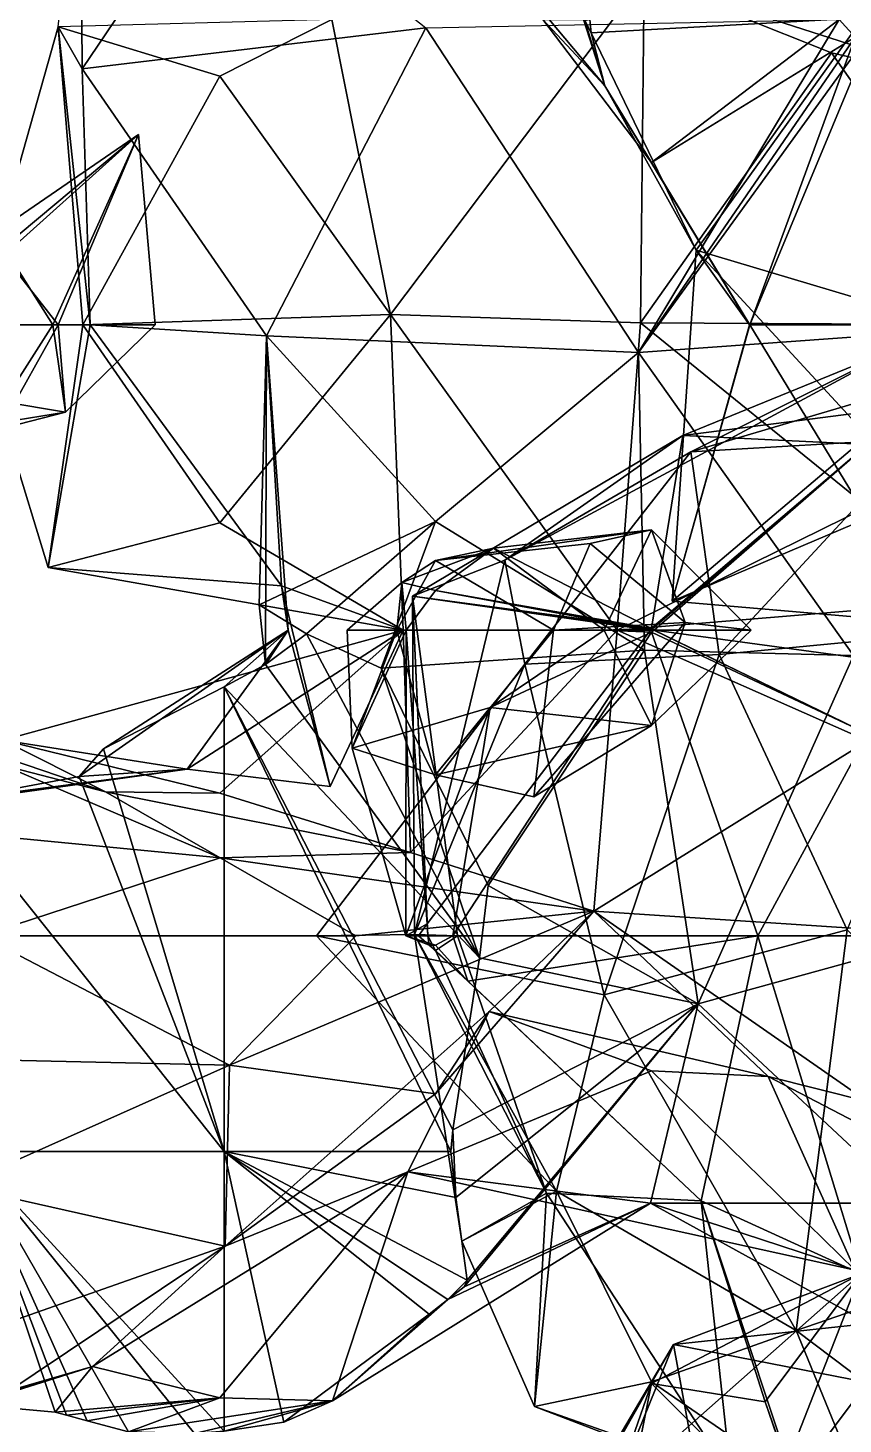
# Model space of a CAD drawing. Extents: x 290095 to 295679, y 4553756 to 4561441.
# Drawn here: x 291408.6 to 291456.1, y 4554174.5 to 4554255.9 of the extents above; entities that cross this region are included whole.
import ezdxf

# ---------------------------------------------------------------- set-up
doc = ezdxf.new("R2010")
doc.units = 0
doc.layers.add('Au_ppm_Pref_-_0_5', color=7, linetype='CONTINUOUS')

msp = doc.modelspace()

# ---------------------------------------------------------------- linework, layer by layer
at = {"layer": 'Au_ppm_Pref_-_0_5'}
for points in [[(291411.614, 4554267.92, 1835.251), (291411.715, 4554253.54, 1836.167), (291410.32, 4554255.994, 1829.59)], [(291419.739, 4554265.442, 1838.256), (291411.715, 4554253.54, 1836.167), (291411.614, 4554267.92, 1835.251)], [(291431.762, 4554255.937, 1840.342), (291411.715, 4554253.54, 1836.167), (291419.739, 4554265.442, 1838.256)], [(291464.593, 4554252.382, 1824.637), (291457.536, 4554265.554, 1826.271), (291444.512, 4554258.854, 1822.516)], [(291426.274, 4554256.429, 1826.453), (291429.7, 4554239.224, 1822.531), (291444.512, 4554258.854, 1822.516)], [(291444.294, 4554238.725, 1819.692), (291444.512, 4554258.854, 1822.516), (291429.7, 4554239.224, 1822.531)], [(291455.431, 4554254.478, 1819.076), (291444.512, 4554258.854, 1822.516), (291444.294, 4554238.725, 1819.692)], [(291464.593, 4554252.382, 1824.637), (291444.512, 4554258.854, 1822.516), (291455.431, 4554254.478, 1819.076)], [(291419.739, 4554253.122, 1824.475), (291426.274, 4554256.429, 1826.453), (291410.32, 4554255.994, 1829.59)], [(291426.274, 4554256.429, 1826.453), (291419.739, 4554253.122, 1824.475), (291429.7, 4554239.224, 1822.531)], [(291455.881, 4554256.429, 1841.191), (291444.176, 4554237.008, 1840.512), (291431.762, 4554255.937, 1840.342)], [(291438.595, 4554256.429, 1844.14), (291442.203, 4554252.562, 1847.13), (291444.937, 4554248.076, 1844.346)], [(291455.881, 4554256.429, 1841.191), (291438.595, 4554256.429, 1844.14), (291444.937, 4554248.076, 1844.346)], [(291438.595, 4554256.429, 1844.14), (291438.969, 4554256.429, 1847.13), (291442.203, 4554252.562, 1847.13)], [(291442.203, 4554252.562, 1847.13), (291438.969, 4554256.429, 1847.13), (291440.975, 4554256.429, 1848.919)], [(291442.203, 4554252.562, 1847.13), (291440.975, 4554256.429, 1848.919), (291441.051, 4554256.369, 1848.942)], [(291441.413, 4554255.644, 1849.053), (291441.051, 4554256.369, 1848.942), (291441.331, 4554256.431, 1849.025)], [(291441.413, 4554255.644, 1849.053), (291442.203, 4554252.562, 1847.13), (291441.051, 4554256.369, 1848.942)], [(291457.287, 4554256.533, 1851.962), (291441.413, 4554255.644, 1849.053), (291441.331, 4554256.431, 1849.025)], [(291457.287, 4554256.533, 1851.962), (291447.542, 4554242.967, 1850.389), (291441.413, 4554255.644, 1849.053)], [(291455.881, 4554256.429, 1841.191), (291456.81, 4554255.402, 1841.191), (291444.176, 4554237.008, 1840.512)], [(291455.881, 4554256.429, 1841.191), (291444.937, 4554248.076, 1844.346), (291456.81, 4554255.402, 1841.191)], [(291457.287, 4554256.533, 1851.962), (291462.154, 4554238.611, 1849.307), (291447.542, 4554242.967, 1850.389)], [(291412.176, 4554238.611, 1834.247), (291405.388, 4554238.611, 1829.312), (291410.32, 4554255.994, 1829.59)], [(291410.32, 4554255.994, 1829.59), (291405.388, 4554238.611, 1829.312), (291411.745, 4554238.611, 1825.544)], [(291410.32, 4554255.994, 1829.59), (291411.715, 4554253.54, 1836.167), (291412.176, 4554238.611, 1834.247)], [(291410.32, 4554255.994, 1829.59), (291411.745, 4554238.611, 1825.544), (291419.739, 4554253.122, 1824.475)], [(291431.762, 4554255.937, 1840.342), (291422.472, 4554237.966, 1840.117), (291411.715, 4554253.54, 1836.167)], [(291431.762, 4554255.937, 1840.342), (291444.176, 4554237.008, 1840.512), (291422.472, 4554237.966, 1840.117)], [(291447.542, 4554242.967, 1850.389), (291442.203, 4554252.562, 1847.13), (291441.413, 4554255.644, 1849.053)], [(291457.885, 4554255.936, 1841.191), (291466.588, 4554238.611, 1839.518), (291444.176, 4554237.008, 1840.512)], [(291457.885, 4554255.936, 1841.191), (291444.176, 4554237.008, 1840.512), (291456.81, 4554255.402, 1841.191)], [(291457.885, 4554255.936, 1841.191), (291456.81, 4554255.402, 1841.191), (291450.671, 4554238.611, 1843.893)], [(291457.885, 4554255.936, 1841.191), (291450.671, 4554238.611, 1843.893), (291462.045, 4554238.611, 1845.005)], [(291444.937, 4554248.076, 1844.346), (291450.671, 4554238.611, 1843.893), (291456.81, 4554255.402, 1841.191)], [(291455.431, 4554254.478, 1819.076), (291444.294, 4554238.725, 1819.692), (291466.598, 4554238.611, 1819.101)], [(291464.593, 4554252.382, 1824.637), (291455.431, 4554254.478, 1819.076), (291466.598, 4554238.611, 1819.101)], [(291412.176, 4554238.611, 1834.247), (291411.715, 4554253.54, 1836.167), (291422.472, 4554237.966, 1840.117)], [(291419.739, 4554253.122, 1824.475), (291411.745, 4554238.611, 1825.544), (291429.7, 4554239.224, 1822.531)], [(291450.649, 4554238.611, 1847.13), (291442.203, 4554252.562, 1847.13), (291447.542, 4554242.967, 1850.389)], [(291444.937, 4554248.076, 1844.346), (291442.203, 4554252.562, 1847.13), (291450.649, 4554238.611, 1847.13)], [(291404.419, 4554242.458, 1811.494), (291414.994, 4554249.719, 1811.494), (291407.14, 4554243.142, 1813.004)], [(291414.994, 4554249.719, 1811.494), (291404.419, 4554242.458, 1811.494), (291407.14, 4554242.654, 1810.146)], [(291410.007, 4554238.611, 1812.846), (291407.14, 4554243.142, 1813.004), (291414.994, 4554249.719, 1811.494)], [(291414.994, 4554249.719, 1811.494), (291407.14, 4554242.654, 1810.146), (291410.316, 4554238.611, 1809.997)], [(291410.007, 4554238.611, 1812.846), (291414.994, 4554249.719, 1811.494), (291415.98, 4554238.611, 1811.494)], [(291415.98, 4554238.611, 1811.494), (291414.994, 4554249.719, 1811.494), (291410.316, 4554238.611, 1809.997)], [(291444.937, 4554248.076, 1844.346), (291450.649, 4554238.611, 1847.13), (291450.671, 4554238.611, 1843.893)], [(291407.14, 4554242.654, 1810.146), (291403.755, 4554238.611, 1809.899), (291410.316, 4554238.611, 1809.997)], [(291410.007, 4554238.611, 1812.846), (291404.193, 4554238.611, 1812.883), (291407.14, 4554243.142, 1813.004)], [(291457.536, 4554232.136, 1849.288), (291446.134, 4554222.486, 1847.13), (291447.542, 4554242.967, 1850.389)], [(291446.134, 4554222.486, 1847.13), (291450.649, 4554238.611, 1847.13), (291447.542, 4554242.967, 1850.389)], [(291457.536, 4554232.136, 1849.288), (291447.542, 4554242.967, 1850.389), (291462.154, 4554238.611, 1849.307)], [(291410.316, 4554238.611, 1809.997), (291403.755, 4554238.611, 1809.899), (291407.14, 4554232.927, 1809.599)], [(291410.007, 4554238.611, 1812.846), (291407.14, 4554234.123, 1812.99), (291404.193, 4554238.611, 1812.883)], [(291409.736, 4554224.465, 1829.312), (291405.388, 4554238.611, 1829.312), (291412.176, 4554238.611, 1834.247)], [(291409.736, 4554224.465, 1829.312), (291411.745, 4554238.611, 1825.544), (291405.388, 4554238.611, 1829.312)], [(291410.007, 4554238.611, 1812.846), (291410.737, 4554233.524, 1811.494), (291407.14, 4554234.123, 1812.99)], [(291410.737, 4554233.524, 1811.494), (291410.316, 4554238.611, 1809.997), (291407.14, 4554232.927, 1809.599)], [(291423.336, 4554223.378, 1834.731), (291409.736, 4554224.465, 1829.312), (291412.176, 4554238.611, 1834.247)], [(291419.739, 4554227.056, 1825.46), (291411.745, 4554238.611, 1825.544), (291409.736, 4554224.465, 1829.312)], [(291410.007, 4554238.611, 1812.846), (291415.98, 4554238.611, 1811.494), (291410.737, 4554233.524, 1811.494)], [(291410.737, 4554233.524, 1811.494), (291415.98, 4554238.611, 1811.494), (291410.316, 4554238.611, 1809.997)], [(291419.739, 4554227.056, 1825.46), (291429.7, 4554239.224, 1822.531), (291411.745, 4554238.611, 1825.544)], [(291423.336, 4554223.378, 1834.731), (291412.176, 4554238.611, 1834.247), (291422.472, 4554237.966, 1840.117)], [(291429.7, 4554239.224, 1822.531), (291419.739, 4554227.056, 1825.46), (291430.452, 4554220.793, 1829.378)], [(291429.7, 4554239.224, 1822.531), (291442.928, 4554220.793, 1821.677), (291444.294, 4554238.725, 1819.692)], [(291429.7, 4554239.224, 1822.531), (291430.452, 4554220.793, 1829.378), (291442.928, 4554220.793, 1821.677)], [(291442.928, 4554220.793, 1821.677), (291457.536, 4554227.988, 1819.832), (291444.294, 4554238.725, 1819.692)], [(291456.726, 4554219.32, 1840.716), (291444.176, 4554237.008, 1840.512), (291466.588, 4554238.611, 1839.518)], [(291457.536, 4554227.988, 1819.832), (291466.598, 4554238.611, 1819.101), (291444.294, 4554238.725, 1819.692)], [(291457.536, 4554227.325, 1843.368), (291450.671, 4554238.611, 1843.893), (291446.134, 4554222.486, 1847.13)], [(291446.134, 4554222.486, 1847.13), (291450.671, 4554238.611, 1843.893), (291450.649, 4554238.611, 1847.13)], [(291457.536, 4554227.325, 1843.368), (291462.045, 4554238.611, 1845.005), (291450.671, 4554238.611, 1843.893)], [(291422.406, 4554218.799, 1843.78), (291422.472, 4554237.966, 1840.117), (291422.049, 4554222.277, 1844.124)], [(291422.472, 4554237.966, 1840.117), (291432.338, 4554227.134, 1843.304), (291422.049, 4554222.277, 1844.124)], [(291423.729, 4554220.793, 1839.805), (291422.472, 4554237.966, 1840.117), (291422.406, 4554218.799, 1843.78)], [(291423.729, 4554220.793, 1839.805), (291423.336, 4554223.378, 1834.731), (291422.472, 4554237.966, 1840.117)], [(291432.338, 4554227.134, 1843.304), (291422.472, 4554237.966, 1840.117), (291444.176, 4554237.008, 1840.512)], [(291447.224, 4554231.199, 1783.191), (291470.627, 4554238.134, 1781.969), (291459.588, 4554237.391, 1787.719)], [(291470.627, 4554238.134, 1781.969), (291447.224, 4554231.199, 1783.191), (291460.555, 4554231.977, 1776.646)], [(291444.517, 4554219.633, 1846.545), (291432.338, 4554227.134, 1843.304), (291444.176, 4554237.008, 1840.512)], [(291446.767, 4554232.16, 1792.388), (291436.383, 4554224.886, 1787.737), (291459.588, 4554237.391, 1787.719)], [(291447.224, 4554231.199, 1783.191), (291459.588, 4554237.391, 1787.719), (291436.383, 4554224.886, 1787.737)], [(291456.726, 4554219.32, 1840.716), (291444.517, 4554219.633, 1846.545), (291444.176, 4554237.008, 1840.512)], [(291446.767, 4554232.16, 1792.388), (291459.588, 4554237.391, 1787.719), (291469.585, 4554235.087, 1793.394)], [(291446.767, 4554232.16, 1792.388), (291469.585, 4554235.087, 1793.394), (291457.536, 4554231.628, 1797.288)], [(291401.95, 4554231.272, 1811.494), (291407.14, 4554234.123, 1812.99), (291410.737, 4554233.524, 1811.494)], [(291401.95, 4554231.272, 1811.494), (291410.737, 4554233.524, 1811.494), (291407.14, 4554232.927, 1809.599)], [(291430.997, 4554222.791, 1793.54), (291446.767, 4554232.16, 1792.388), (291444.937, 4554220.913, 1799.575)], [(291446.767, 4554232.16, 1792.388), (291430.997, 4554222.791, 1793.54), (291436.383, 4554224.886, 1787.737)], [(291444.937, 4554220.913, 1799.575), (291446.767, 4554232.16, 1792.388), (291457.536, 4554231.628, 1797.288)], [(291457.536, 4554232.136, 1849.288), (291465.826, 4554220.793, 1847.13), (291446.134, 4554222.486, 1847.13)], [(291448.886, 4554219.374, 1776.708), (291460.555, 4554231.977, 1776.646), (291447.224, 4554231.199, 1783.191)], [(291463.759, 4554220.793, 1772.852), (291460.555, 4554231.977, 1776.646), (291448.886, 4554219.374, 1776.708)], [(291437.546, 4554218.824, 1782.522), (291447.224, 4554231.199, 1783.191), (291436.383, 4554224.886, 1787.737)], [(291437.546, 4554218.824, 1782.522), (291448.886, 4554219.374, 1776.708), (291447.224, 4554231.199, 1783.191)], [(291444.937, 4554220.913, 1799.575), (291457.536, 4554231.628, 1797.288), (291444.991, 4554220.869, 1799.615)], [(291445.089, 4554220.793, 1799.615), (291444.991, 4554220.869, 1799.615), (291457.536, 4554231.628, 1797.288)], [(291445.089, 4554220.793, 1799.615), (291457.536, 4554231.628, 1797.288), (291469.412, 4554217.49, 1798.913)], [(291470.915, 4554223.115, 1822.866), (291457.536, 4554227.988, 1819.832), (291442.928, 4554220.793, 1821.677)], [(291419.739, 4554227.056, 1825.46), (291409.736, 4554224.465, 1829.312), (291430.452, 4554220.793, 1829.378)], [(291424.804, 4554220.583, 1844.672), (291422.049, 4554222.277, 1844.124), (291432.338, 4554227.134, 1843.304)], [(291432.338, 4554227.134, 1843.304), (291429.16, 4554218.583, 1845.626), (291424.804, 4554220.583, 1844.672)], [(291444.517, 4554219.633, 1846.545), (291429.16, 4554218.583, 1845.626), (291432.338, 4554227.134, 1843.304)], [(291457.536, 4554227.325, 1843.368), (291446.134, 4554222.486, 1847.13), (291465.826, 4554220.793, 1847.13)], [(291432.338, 4554224.872, 1806.914), (291435.723, 4554225.58, 1805.555), (291444.937, 4554226.657, 1809.539)], [(291432.338, 4554224.872, 1806.914), (291444.937, 4554226.657, 1809.539), (291441.36, 4554225.852, 1811.494)], [(291442.168, 4554220.793, 1805.555), (291444.937, 4554226.657, 1809.539), (291435.723, 4554225.58, 1805.555)], [(291441.36, 4554225.852, 1811.494), (291444.937, 4554226.657, 1809.539), (291446.904, 4554221.253, 1812.666)], [(291442.168, 4554220.793, 1805.555), (291450.742, 4554220.793, 1808.758), (291444.937, 4554226.657, 1809.539)], [(291450.742, 4554220.793, 1808.758), (291446.904, 4554221.253, 1812.666), (291444.937, 4554226.657, 1809.539)], [(291432.338, 4554224.872, 1806.914), (291430.369, 4554223.577, 1805.555), (291435.723, 4554225.58, 1805.555)], [(291430.369, 4554223.577, 1805.555), (291432.338, 4554223.118, 1804.78), (291435.723, 4554225.58, 1805.555)], [(291439.225, 4554220.793, 1811.494), (291432.338, 4554224.872, 1806.914), (291441.36, 4554225.852, 1811.494)], [(291432.338, 4554223.118, 1804.78), (291444.937, 4554220.907, 1799.653), (291435.723, 4554225.58, 1805.555)], [(291442.168, 4554220.793, 1805.555), (291435.723, 4554225.58, 1805.555), (291444.937, 4554220.907, 1799.653)], [(291439.225, 4554220.793, 1811.494), (291441.36, 4554225.852, 1811.494), (291446.904, 4554221.253, 1812.666)], [(291439.225, 4554220.793, 1811.494), (291430.07, 4554220.793, 1806.624), (291432.338, 4554224.872, 1806.914)], [(291430.07, 4554220.793, 1806.624), (291430.369, 4554223.577, 1805.555), (291432.338, 4554224.872, 1806.914)], [(291430.997, 4554222.791, 1793.54), (291431.096, 4554203.052, 1787.356), (291436.383, 4554224.886, 1787.737)], [(291437.546, 4554218.824, 1782.522), (291436.383, 4554224.886, 1787.737), (291431.096, 4554203.052, 1787.356)], [(291423.336, 4554223.378, 1834.731), (291430.452, 4554220.793, 1829.378), (291409.736, 4554224.465, 1829.312)], [(291423.336, 4554223.378, 1834.731), (291423.729, 4554220.793, 1839.805), (291426.185, 4554211.677, 1835.251)], [(291426.185, 4554211.677, 1835.251), (291430.452, 4554220.793, 1829.378), (291423.336, 4554223.378, 1834.731)], [(291430.07, 4554220.793, 1806.624), (291427.181, 4554220.793, 1805.555), (291430.369, 4554223.577, 1805.555)], [(291427.181, 4554220.793, 1805.555), (291430.624, 4554220.793, 1804.747), (291430.369, 4554223.577, 1805.555)], [(291430.369, 4554223.577, 1805.555), (291430.624, 4554220.793, 1804.747), (291432.338, 4554223.118, 1804.78)], [(291432.338, 4554223.118, 1804.78), (291430.624, 4554220.793, 1804.747), (291444.868, 4554220.793, 1799.615)], [(291432.338, 4554223.118, 1804.78), (291444.904, 4554220.84, 1799.615), (291444.937, 4554220.907, 1799.653)], [(291432.338, 4554223.118, 1804.78), (291444.868, 4554220.793, 1799.615), (291444.904, 4554220.84, 1799.615)], [(291457.536, 4554214.346, 1819.583), (291470.915, 4554223.115, 1822.866), (291442.928, 4554220.793, 1821.677)], [(291424.804, 4554220.583, 1844.672), (291422.406, 4554218.799, 1843.78), (291422.049, 4554222.277, 1844.124)], [(291431.89, 4554202.975, 1799.404), (291430.997, 4554222.791, 1793.54), (291431.851, 4554203.664, 1799.615)], [(291430.997, 4554222.791, 1793.54), (291431.89, 4554202.975, 1799.404), (291433.62, 4554202.975, 1793.676)], [(291444.904, 4554220.84, 1799.615), (291430.997, 4554222.791, 1793.54), (291444.937, 4554220.913, 1799.575)], [(291444.868, 4554220.793, 1799.615), (291430.997, 4554222.791, 1793.54), (291444.904, 4554220.84, 1799.615)], [(291430.997, 4554222.791, 1793.54), (291444.868, 4554220.793, 1799.615), (291431.851, 4554203.664, 1799.615)], [(291430.997, 4554222.791, 1793.54), (291433.62, 4554202.975, 1793.676), (291431.096, 4554203.052, 1787.356)], [(291417.836, 4554212.695, 1835.357), (291407.115, 4554214.378, 1829.352), (291430.452, 4554220.793, 1829.378)], [(291419.739, 4554211.297, 1826.538), (291430.452, 4554220.793, 1829.378), (291407.115, 4554214.378, 1829.352)], [(291412.958, 4554213.886, 1839.798), (291411.547, 4554212.257, 1839.052), (291423.729, 4554220.793, 1839.805)], [(291411.547, 4554212.257, 1839.052), (291417.836, 4554212.695, 1835.357), (291423.729, 4554220.793, 1839.805)], [(291412.958, 4554213.886, 1839.798), (291423.729, 4554220.793, 1839.805), (291420, 4554217.495, 1842.946)], [(291426.185, 4554211.677, 1835.251), (291423.729, 4554220.793, 1839.805), (291417.836, 4554212.695, 1835.357)], [(291426.185, 4554211.677, 1835.251), (291417.836, 4554212.695, 1835.357), (291430.452, 4554220.793, 1829.378)], [(291430.872, 4554207.82, 1822.449), (291430.452, 4554220.793, 1829.378), (291419.739, 4554211.297, 1826.538)], [(291420, 4554217.495, 1842.946), (291423.729, 4554220.793, 1839.805), (291422.406, 4554218.799, 1843.78)], [(291424.804, 4554220.583, 1844.672), (291434.895, 4554201.678, 1845.062), (291422.406, 4554218.799, 1843.78)], [(291429.16, 4554218.583, 1845.626), (291434.895, 4554201.678, 1845.062), (291424.804, 4554220.583, 1844.672)], [(291430.07, 4554220.793, 1806.624), (291427.47, 4554213.909, 1805.555), (291427.181, 4554220.793, 1805.555)], [(291427.181, 4554220.793, 1805.555), (291427.47, 4554213.909, 1805.555), (291430.624, 4554220.793, 1804.747)], [(291432.338, 4554212.359, 1808.366), (291427.47, 4554213.909, 1805.555), (291430.07, 4554220.793, 1806.624)], [(291430.592, 4554202.975, 1800.438), (291430.624, 4554220.793, 1804.747), (291427.47, 4554213.909, 1805.555)], [(291432.338, 4554212.359, 1808.366), (291430.07, 4554220.793, 1806.624), (291439.225, 4554220.793, 1811.494)], [(291430.872, 4554207.82, 1822.449), (291442.928, 4554220.793, 1821.677), (291430.452, 4554220.793, 1829.378)], [(291430.592, 4554202.975, 1800.438), (291431.851, 4554203.664, 1799.615), (291430.624, 4554220.793, 1804.747)], [(291431.851, 4554203.664, 1799.615), (291444.868, 4554220.793, 1799.615), (291430.624, 4554220.793, 1804.747)], [(291441.57, 4554204.411, 1818.785), (291442.928, 4554220.793, 1821.677), (291430.872, 4554207.82, 1822.449)], [(291432.338, 4554212.359, 1808.366), (291439.225, 4554220.793, 1811.494), (291438.064, 4554211.073, 1811.494)], [(291435.524, 4554216.287, 1805.555), (291444.937, 4554220.688, 1799.65), (291433.341, 4554202.975, 1800.088)], [(291444.937, 4554220.688, 1799.65), (291451.136, 4554202.975, 1802.633), (291433.341, 4554202.975, 1800.088)], [(291444.937, 4554215.246, 1809.645), (291442.168, 4554220.793, 1805.555), (291435.524, 4554216.287, 1805.555)], [(291444.937, 4554220.688, 1799.65), (291435.524, 4554216.287, 1805.555), (291442.168, 4554220.793, 1805.555)], [(291444.937, 4554215.246, 1809.645), (291438.064, 4554211.073, 1811.494), (291446.904, 4554221.253, 1812.666)], [(291438.064, 4554211.073, 1811.494), (291439.225, 4554220.793, 1811.494), (291446.904, 4554221.253, 1812.666)], [(291441.57, 4554204.411, 1818.785), (291457.536, 4554214.346, 1819.583), (291442.928, 4554220.793, 1821.677)], [(291442.168, 4554220.793, 1805.555), (291444.937, 4554220.907, 1799.653), (291445.077, 4554220.793, 1799.681)], [(291444.937, 4554215.246, 1809.645), (291450.742, 4554220.793, 1808.758), (291442.168, 4554220.793, 1805.555)], [(291444.937, 4554220.688, 1799.65), (291442.168, 4554220.793, 1805.555), (291445.077, 4554220.793, 1799.681)], [(291444.991, 4554220.869, 1799.615), (291444.904, 4554220.84, 1799.615), (291444.937, 4554220.913, 1799.575)], [(291444.904, 4554220.84, 1799.615), (291444.991, 4554220.869, 1799.615), (291444.937, 4554220.907, 1799.653)], [(291444.937, 4554215.246, 1809.645), (291446.904, 4554221.253, 1812.666), (291450.742, 4554220.793, 1808.758)], [(291444.991, 4554220.869, 1799.615), (291445.077, 4554220.793, 1799.681), (291444.937, 4554220.907, 1799.653)], [(291444.937, 4554220.688, 1799.65), (291445.077, 4554220.793, 1799.681), (291457.536, 4554214.755, 1803.542)], [(291444.937, 4554220.688, 1799.65), (291457.536, 4554214.755, 1803.542), (291451.136, 4554202.975, 1802.633)], [(291445.089, 4554220.793, 1799.615), (291445.077, 4554220.793, 1799.681), (291444.991, 4554220.869, 1799.615)], [(291445.089, 4554220.793, 1799.615), (291457.536, 4554214.755, 1803.542), (291445.077, 4554220.793, 1799.681)], [(291445.089, 4554220.793, 1799.615), (291469.412, 4554217.49, 1798.913), (291457.536, 4554214.755, 1803.542)], [(291448.886, 4554219.374, 1776.708), (291456.341, 4554203.308, 1775.357), (291463.759, 4554220.793, 1772.852)], [(291435.407, 4554205.91, 1845.744), (291429.16, 4554218.583, 1845.626), (291444.517, 4554219.633, 1846.545)], [(291444.517, 4554219.633, 1846.545), (291447.65, 4554199.008, 1842.161), (291435.407, 4554205.91, 1845.744)], [(291437.546, 4554218.824, 1782.522), (291442.174, 4554199.522, 1779.343), (291448.886, 4554219.374, 1776.708)], [(291448.886, 4554219.374, 1776.708), (291442.174, 4554199.522, 1779.343), (291456.341, 4554203.308, 1775.357)], [(291456.726, 4554219.32, 1840.716), (291447.65, 4554199.008, 1842.161), (291444.517, 4554219.633, 1846.545)], [(291456.726, 4554219.32, 1840.716), (291462.066, 4554202.975, 1844.995), (291447.65, 4554199.008, 1842.161)], [(291422.406, 4554218.799, 1843.78), (291434.895, 4554201.678, 1845.062), (291420, 4554217.495, 1842.946)], [(291437.546, 4554218.824, 1782.522), (291431.096, 4554203.052, 1787.356), (291425.38, 4554202.975, 1781.797)], [(291437.546, 4554218.824, 1782.522), (291425.38, 4554202.975, 1781.797), (291442.174, 4554199.522, 1779.343)], [(291435.407, 4554205.91, 1845.744), (291434.895, 4554201.678, 1845.062), (291429.16, 4554218.583, 1845.626)], [(291394.544, 4554217.671, 1823.117), (291413.08, 4554211.377, 1823.373), (291407.115, 4554214.378, 1829.352)], [(291413.08, 4554211.377, 1823.373), (291394.544, 4554217.671, 1823.117), (291407.14, 4554212.909, 1820.062)], [(291420, 4554217.495, 1842.946), (291420, 4554190.392, 1839.493), (291412.958, 4554213.886, 1839.798)], [(291433.343, 4554191.646, 1843.353), (291433.219, 4554190.392, 1843.159), (291420, 4554217.495, 1842.946)], [(291434.895, 4554201.678, 1845.062), (291433.343, 4554191.646, 1843.353), (291420, 4554217.495, 1842.946)], [(291420, 4554190.392, 1839.493), (291420, 4554217.495, 1842.946), (291433.219, 4554190.392, 1843.159)], [(291435.524, 4554216.287, 1805.555), (291427.47, 4554213.909, 1805.555), (291432.338, 4554212.359, 1808.366)], [(291435.524, 4554216.287, 1805.555), (291430.592, 4554202.975, 1800.438), (291427.47, 4554213.909, 1805.555)], [(291435.524, 4554216.287, 1805.555), (291433.341, 4554202.975, 1800.088), (291430.592, 4554202.975, 1800.438)], [(291444.937, 4554215.246, 1809.645), (291435.524, 4554216.287, 1805.555), (291432.338, 4554212.359, 1808.366)], [(291444.937, 4554215.246, 1809.645), (291432.338, 4554212.359, 1808.366), (291438.064, 4554211.073, 1811.494)], [(291417.836, 4554212.695, 1835.357), (291402.023, 4554210.605, 1835.047), (291407.115, 4554214.378, 1829.352)], [(291407.115, 4554214.378, 1829.352), (291413.08, 4554211.377, 1823.373), (291419.739, 4554211.297, 1826.538)], [(291457.536, 4554214.346, 1819.583), (291441.57, 4554204.411, 1818.785), (291463.419, 4554202.975, 1820.599)], [(291451.136, 4554202.975, 1802.633), (291457.536, 4554214.755, 1803.542), (291462.171, 4554202.975, 1801.8)], [(291412.958, 4554213.886, 1839.798), (291420, 4554190.392, 1839.493), (291411.547, 4554212.257, 1839.052)], [(291396.409, 4554209.78, 1816.046), (291419.771, 4554207.523, 1817.293), (291407.14, 4554212.909, 1820.062)], [(291417.836, 4554212.695, 1835.357), (291402.489, 4554210.56, 1835.256), (291402.023, 4554210.605, 1835.047)], [(291417.836, 4554212.695, 1835.357), (291403.728, 4554210.805, 1835.883), (291402.489, 4554210.56, 1835.256)], [(291417.836, 4554212.695, 1835.357), (291411.547, 4554212.257, 1839.052), (291403.728, 4554210.805, 1835.883)], [(291407.14, 4554212.909, 1820.062), (291419.771, 4554207.523, 1817.293), (291413.08, 4554211.377, 1823.373)], [(291411.547, 4554212.257, 1839.052), (291420, 4554190.392, 1839.493), (291403.728, 4554210.805, 1835.883)], [(291420, 4554190.392, 1839.493), (291404.984, 4554190.392, 1832.474), (291403.728, 4554210.805, 1835.883)], [(291419.771, 4554207.523, 1817.293), (291430.872, 4554207.82, 1822.449), (291413.08, 4554211.377, 1823.373)], [(291413.08, 4554211.377, 1823.373), (291430.872, 4554207.82, 1822.449), (291419.739, 4554211.297, 1826.538)], [(291419.771, 4554207.523, 1817.293), (291396.409, 4554209.78, 1816.046), (291405.825, 4554202.975, 1811.622)], [(291405.825, 4554202.975, 1811.622), (291427.674, 4554202.975, 1813.693), (291419.771, 4554207.523, 1817.293)], [(291430.872, 4554207.82, 1822.449), (291419.771, 4554207.523, 1817.293), (291441.57, 4554204.411, 1818.785)], [(291441.57, 4554204.411, 1818.785), (291419.771, 4554207.523, 1817.293), (291427.674, 4554202.975, 1813.693)], [(291434.895, 4554201.678, 1845.062), (291435.407, 4554205.91, 1845.744), (291447.65, 4554199.008, 1842.161)], [(291441.57, 4554204.411, 1818.785), (291420.312, 4554195.425, 1816.498), (291432.338, 4554193.744, 1820.296)], [(291420.312, 4554195.425, 1816.498), (291441.57, 4554204.411, 1818.785), (291427.674, 4554202.975, 1813.693)], [(291435.471, 4554198.545, 1823.373), (291441.57, 4554204.411, 1818.785), (291432.338, 4554193.744, 1820.296)], [(291435.471, 4554198.545, 1823.373), (291451.731, 4554194.765, 1823.373), (291441.57, 4554204.411, 1818.785)], [(291451.731, 4554194.765, 1823.373), (291457.536, 4554193.302, 1820.148), (291441.57, 4554204.411, 1818.785)], [(291463.419, 4554202.975, 1820.599), (291441.57, 4554204.411, 1818.785), (291457.536, 4554193.302, 1820.148)], [(291431.342, 4554202.975, 1799.615), (291431.851, 4554203.664, 1799.615), (291430.592, 4554202.975, 1800.438)], [(291431.851, 4554203.664, 1799.615), (291431.342, 4554202.975, 1799.615), (291431.89, 4554202.975, 1799.404)], [(291396.894, 4554195.952, 1816.202), (291420.312, 4554195.425, 1816.498), (291405.825, 4554202.975, 1811.622)], [(291405.825, 4554202.975, 1811.622), (291420.312, 4554195.425, 1816.498), (291427.674, 4554202.975, 1813.693)], [(291439.392, 4554188.063, 1782.631), (291425.38, 4554202.975, 1781.797), (291431.096, 4554203.052, 1787.356)], [(291439.392, 4554188.063, 1782.631), (291442.174, 4554199.522, 1779.343), (291425.38, 4554202.975, 1781.797)], [(291433.341, 4554202.975, 1800.088), (291432.338, 4554202.413, 1799.803), (291430.592, 4554202.975, 1800.438)], [(291432.338, 4554202.413, 1799.803), (291431.953, 4554202.431, 1799.615), (291430.592, 4554202.975, 1800.438)], [(291431.953, 4554202.431, 1799.615), (291431.342, 4554202.975, 1799.615), (291430.592, 4554202.975, 1800.438)], [(291438.806, 4554187.952, 1792.7), (291433.861, 4554185.157, 1787.737), (291431.096, 4554203.052, 1787.356)], [(291433.861, 4554185.157, 1787.737), (291439.392, 4554188.063, 1782.631), (291431.096, 4554203.052, 1787.356)], [(291438.806, 4554187.952, 1792.7), (291431.096, 4554203.052, 1787.356), (291433.62, 4554202.975, 1793.676)], [(291431.342, 4554202.975, 1799.615), (291431.953, 4554202.431, 1799.615), (291431.89, 4554202.975, 1799.404)], [(291432.338, 4554202.113, 1799.328), (291431.89, 4554202.975, 1799.404), (291431.953, 4554202.431, 1799.615)], [(291432.338, 4554202.113, 1799.328), (291433.62, 4554202.975, 1793.676), (291431.89, 4554202.975, 1799.404)], [(291433.341, 4554202.975, 1800.088), (291434.212, 4554200.325, 1799.615), (291432.338, 4554202.413, 1799.803)], [(291432.338, 4554202.113, 1799.328), (291438.806, 4554187.952, 1792.7), (291433.62, 4554202.975, 1793.676)], [(291451.136, 4554202.975, 1802.633), (291434.212, 4554200.325, 1799.615), (291433.341, 4554202.975, 1800.088)], [(291451.136, 4554202.975, 1802.633), (291447.822, 4554187.516, 1799.154), (291434.212, 4554200.325, 1799.615)], [(291453.375, 4554179.949, 1780.074), (291456.341, 4554203.308, 1775.357), (291442.174, 4554199.522, 1779.343)], [(291462.066, 4554202.975, 1844.995), (291460.129, 4554187.364, 1840.364), (291447.65, 4554199.008, 1842.161)], [(291451.136, 4554202.975, 1802.633), (291457.147, 4554183.257, 1804.926), (291447.822, 4554187.516, 1799.154)], [(291451.136, 4554202.975, 1802.633), (291462.171, 4554202.975, 1801.8), (291457.147, 4554183.257, 1804.926)], [(291453.375, 4554179.949, 1780.074), (291473.368, 4554186.828, 1776.405), (291456.341, 4554203.308, 1775.357)], [(291432.338, 4554202.413, 1799.803), (291434.212, 4554200.325, 1799.615), (291431.953, 4554202.431, 1799.615)], [(291434.212, 4554200.325, 1799.615), (291432.338, 4554202.113, 1799.328), (291431.953, 4554202.431, 1799.615)], [(291447.822, 4554187.516, 1799.154), (291438.806, 4554187.952, 1792.7), (291432.338, 4554202.113, 1799.328)], [(291447.822, 4554187.516, 1799.154), (291432.338, 4554202.113, 1799.328), (291434.212, 4554200.325, 1799.615)], [(291433.343, 4554191.646, 1843.353), (291434.895, 4554201.678, 1845.062), (291447.65, 4554199.008, 1842.161)], [(291439.392, 4554188.063, 1782.631), (291453.375, 4554179.949, 1780.074), (291442.174, 4554199.522, 1779.343)], [(291430.725, 4554189.203, 1829.354), (291435.471, 4554198.545, 1823.373), (291420.05, 4554184.857, 1823.327)], [(291435.471, 4554198.545, 1823.373), (291432.338, 4554193.744, 1820.296), (291420.05, 4554184.857, 1823.327)], [(291430.725, 4554189.203, 1829.354), (291444.937, 4554195.09, 1826.684), (291435.471, 4554198.545, 1823.373)], [(291433.343, 4554191.646, 1843.353), (291447.65, 4554199.008, 1842.161), (291433.518, 4554187.703, 1842.536)], [(291433.518, 4554187.703, 1842.536), (291447.65, 4554199.008, 1842.161), (291434.18, 4554182.879, 1841.452)], [(291447.65, 4554199.008, 1842.161), (291433.999, 4554182.48, 1841.297), (291434.18, 4554182.879, 1841.452)], [(291447.65, 4554199.008, 1842.161), (291444.879, 4554187.369, 1835.375), (291433.999, 4554182.48, 1841.297)], [(291451.731, 4554194.765, 1823.373), (291435.471, 4554198.545, 1823.373), (291444.937, 4554195.09, 1826.684)], [(291447.65, 4554199.008, 1842.161), (291460.129, 4554187.364, 1840.364), (291444.879, 4554187.369, 1835.375)], [(291396.894, 4554195.952, 1816.202), (291404.478, 4554188.359, 1819.755), (291420.312, 4554195.425, 1816.498)], [(291420.312, 4554195.425, 1816.498), (291404.478, 4554188.359, 1819.755), (291420.05, 4554184.857, 1823.327)], [(291420.312, 4554195.425, 1816.498), (291420.05, 4554184.857, 1823.327), (291432.338, 4554193.744, 1820.296)], [(291430.725, 4554189.203, 1829.354), (291456.822, 4554183.456, 1828.8), (291444.937, 4554195.09, 1826.684)], [(291451.731, 4554194.765, 1823.373), (291444.937, 4554195.09, 1826.684), (291456.822, 4554183.456, 1828.8)], [(291471.299, 4554184.577, 1823.224), (291451.731, 4554194.765, 1823.373), (291456.822, 4554183.456, 1828.8)], [(291451.731, 4554194.765, 1823.373), (291471.299, 4554184.577, 1823.224), (291457.536, 4554193.302, 1820.148)], [(291433.518, 4554187.703, 1842.536), (291433.219, 4554190.392, 1843.159), (291433.343, 4554191.646, 1843.353)], [(291410.14, 4554175.182, 1831.704), (291404.792, 4554175.672, 1829.307), (291404.984, 4554190.392, 1832.474)], [(291410.807, 4554175.004, 1831.979), (291410.14, 4554175.182, 1831.704), (291404.984, 4554190.392, 1832.474)], [(291418.279, 4554173.935, 1835.248), (291404.984, 4554190.392, 1832.474), (291420, 4554174.071, 1836.08)], [(291404.984, 4554190.392, 1832.474), (291420, 4554190.392, 1839.493), (291420, 4554174.071, 1836.08)], [(291412.012, 4554174.681, 1832.474), (291404.984, 4554190.392, 1832.474), (291414.421, 4554174.036, 1833.466)], [(291414.421, 4554174.036, 1833.466), (291404.984, 4554190.392, 1832.474), (291418.279, 4554173.935, 1835.248)], [(291410.807, 4554175.004, 1831.979), (291404.984, 4554190.392, 1832.474), (291412.012, 4554174.681, 1832.474)], [(291420, 4554174.071, 1836.08), (291420, 4554190.392, 1839.493), (291423.482, 4554174.595, 1837.008)], [(291423.482, 4554174.595, 1837.008), (291420, 4554190.392, 1839.493), (291431.954, 4554180.904, 1840.316)], [(291433.518, 4554187.703, 1842.536), (291420, 4554190.392, 1839.493), (291433.219, 4554190.392, 1843.159)], [(291431.954, 4554180.904, 1840.316), (291420, 4554190.392, 1839.493), (291433.046, 4554181.747, 1840.84)], [(291433.046, 4554181.747, 1840.84), (291420, 4554190.392, 1839.493), (291434.18, 4554182.879, 1841.452)], [(291434.18, 4554182.879, 1841.452), (291420, 4554190.392, 1839.493), (291433.518, 4554187.703, 1842.536)], [(291430.725, 4554189.203, 1829.354), (291412.311, 4554177.844, 1829.312), (291419.739, 4554176.017, 1832.205)], [(291430.725, 4554189.203, 1829.354), (291420.05, 4554184.857, 1823.327), (291412.311, 4554177.844, 1829.312)], [(291430.725, 4554189.203, 1829.354), (291419.739, 4554176.017, 1832.205), (291426.326, 4554175.842, 1835.251)], [(291430.725, 4554189.203, 1829.354), (291426.326, 4554175.842, 1835.251), (291444.879, 4554187.369, 1835.375)], [(291456.822, 4554183.456, 1828.8), (291430.725, 4554189.203, 1829.354), (291444.879, 4554187.369, 1835.375)], [(291404.478, 4554188.359, 1819.755), (291397.636, 4554176.983, 1822.107), (291420.05, 4554184.857, 1823.327)], [(291433.861, 4554185.157, 1787.737), (291438.116, 4554175.511, 1787.737), (291439.392, 4554188.063, 1782.631)], [(291438.116, 4554175.511, 1787.737), (291433.861, 4554185.157, 1787.737), (291438.806, 4554187.952, 1792.7)], [(291438.116, 4554175.511, 1787.737), (291444.937, 4554176.946, 1785), (291439.392, 4554188.063, 1782.631)], [(291438.116, 4554175.511, 1787.737), (291438.806, 4554187.952, 1792.7), (291449.566, 4554171.487, 1792.792)], [(291447.822, 4554187.516, 1799.154), (291449.566, 4554171.487, 1792.792), (291438.806, 4554187.952, 1792.7)], [(291439.392, 4554188.063, 1782.631), (291444.937, 4554176.946, 1785), (291453.375, 4554179.949, 1780.074)], [(291444.879, 4554187.369, 1835.375), (291426.326, 4554175.842, 1835.251), (291433.046, 4554181.747, 1840.84)], [(291444.879, 4554187.369, 1835.375), (291433.046, 4554181.747, 1840.84), (291433.999, 4554182.48, 1841.297)], [(291464.183, 4554176.739, 1835.251), (291444.879, 4554187.369, 1835.375), (291460.129, 4554187.364, 1840.364)], [(291464.183, 4554176.739, 1835.251), (291456.822, 4554183.456, 1828.8), (291444.879, 4554187.369, 1835.375)], [(291457.147, 4554183.257, 1804.926), (291451.572, 4554175.774, 1799.615), (291447.822, 4554187.516, 1799.154)], [(291454.519, 4554167.339, 1798.193), (291449.566, 4554171.487, 1792.792), (291447.822, 4554187.516, 1799.154)], [(291454.519, 4554167.339, 1798.193), (291447.822, 4554187.516, 1799.154), (291451.572, 4554175.774, 1799.615)], [(291473.368, 4554186.828, 1776.405), (291453.375, 4554179.949, 1780.074), (291470.093, 4554167.318, 1781.378)], [(291420.05, 4554184.857, 1823.327), (291397.636, 4554176.983, 1822.107), (291407.14, 4554176.209, 1826.329)], [(291412.311, 4554177.844, 1829.312), (291420.05, 4554184.857, 1823.327), (291407.14, 4554176.209, 1826.329)], [(291442.723, 4554170.471, 1805.555), (291457.147, 4554183.257, 1804.926), (291446.222, 4554179.134, 1810.092)], [(291457.147, 4554183.257, 1804.926), (291442.723, 4554170.471, 1805.555), (291444.937, 4554176.845, 1802.386)], [(291444.937, 4554176.845, 1802.386), (291451.572, 4554175.774, 1799.615), (291457.147, 4554183.257, 1804.926)], [(291471.54, 4554181.849, 1811.494), (291446.222, 4554179.134, 1810.092), (291457.147, 4554183.257, 1804.926)], [(291457.147, 4554183.257, 1804.926), (291460.016, 4554167.339, 1800.784), (291450.926, 4554167.339, 1805.555)], [(291457.147, 4554183.257, 1804.926), (291450.926, 4554167.339, 1805.555), (291471.19, 4554167.339, 1806.967)], [(291433.999, 4554182.48, 1841.297), (291433.046, 4554181.747, 1840.84), (291434.18, 4554182.879, 1841.452)], [(291433.046, 4554181.747, 1840.84), (291426.326, 4554175.842, 1835.251), (291431.954, 4554180.904, 1840.316)], [(291446.222, 4554179.134, 1810.092), (291471.54, 4554181.849, 1811.494), (291457.536, 4554176.904, 1814.682)], [(291431.954, 4554180.904, 1840.316), (291426.326, 4554175.842, 1835.251), (291423.482, 4554174.595, 1837.008)], [(291458.373, 4554167.729, 1787.574), (291453.375, 4554179.949, 1780.074), (291444.937, 4554176.946, 1785)], [(291458.373, 4554167.729, 1787.574), (291470.093, 4554167.318, 1781.378), (291453.375, 4554179.949, 1780.074)], [(291439.246, 4554167.339, 1811.494), (291439.502, 4554167.339, 1808.117), (291446.222, 4554179.134, 1810.092)], [(291439.246, 4554167.339, 1811.494), (291446.222, 4554179.134, 1810.092), (291448.757, 4554165.218, 1817.387)], [(291442.723, 4554170.471, 1805.555), (291446.222, 4554179.134, 1810.092), (291439.502, 4554167.339, 1808.117)], [(291446.222, 4554179.134, 1810.092), (291457.536, 4554176.904, 1814.682), (291448.757, 4554165.218, 1817.387)], [(291404.792, 4554175.672, 1829.307), (291412.311, 4554177.844, 1829.312), (291401.622, 4554174.676, 1827.617)], [(291401.622, 4554174.676, 1827.617), (291412.311, 4554177.844, 1829.312), (291407.14, 4554176.209, 1826.329)], [(291412.311, 4554177.844, 1829.312), (291404.792, 4554175.672, 1829.307), (291410.14, 4554175.182, 1831.704)], [(291419.739, 4554176.017, 1832.205), (291412.311, 4554177.844, 1829.312), (291410.14, 4554175.182, 1831.704)], [(291458.373, 4554167.729, 1787.574), (291444.937, 4554176.946, 1785), (291438.116, 4554175.511, 1787.737)], [(291442.723, 4554170.471, 1805.555), (291443.042, 4554167.339, 1804.661), (291444.937, 4554176.845, 1802.386)], [(291454.457, 4554167.339, 1799.615), (291444.937, 4554176.845, 1802.386), (291443.042, 4554167.339, 1804.661)], [(291454.457, 4554167.339, 1799.615), (291451.572, 4554175.774, 1799.615), (291444.937, 4554176.845, 1802.386)], [(291448.757, 4554165.218, 1817.387), (291457.536, 4554176.904, 1814.682), (291467.122, 4554172.782, 1817.04)], [(291419.739, 4554176.017, 1832.205), (291410.14, 4554175.182, 1831.704), (291410.807, 4554175.004, 1831.979)], [(291419.739, 4554176.017, 1832.205), (291410.807, 4554175.004, 1831.979), (291412.012, 4554174.681, 1832.474)], [(291419.739, 4554176.017, 1832.205), (291412.012, 4554174.681, 1832.474), (291414.421, 4554174.036, 1833.466)], [(291426.326, 4554175.842, 1835.251), (291419.739, 4554176.017, 1832.205), (291414.421, 4554174.036, 1833.466)], [(291426.326, 4554175.842, 1835.251), (291414.421, 4554174.036, 1833.466), (291418.279, 4554173.935, 1835.248)], [(291420, 4554174.071, 1836.08), (291426.326, 4554175.842, 1835.251), (291418.279, 4554173.935, 1835.248)], [(291423.482, 4554174.595, 1837.008), (291426.326, 4554175.842, 1835.251), (291420, 4554174.071, 1836.08)], [(291451.572, 4554175.774, 1799.615), (291454.457, 4554167.339, 1799.615), (291454.519, 4554167.339, 1798.193)], [(291458.373, 4554167.729, 1787.574), (291438.116, 4554175.511, 1787.737), (291449.566, 4554171.487, 1792.792)]]:
    msp.add_3dface(points, dxfattribs=at)

doc.saveas('drawing.dxf')
